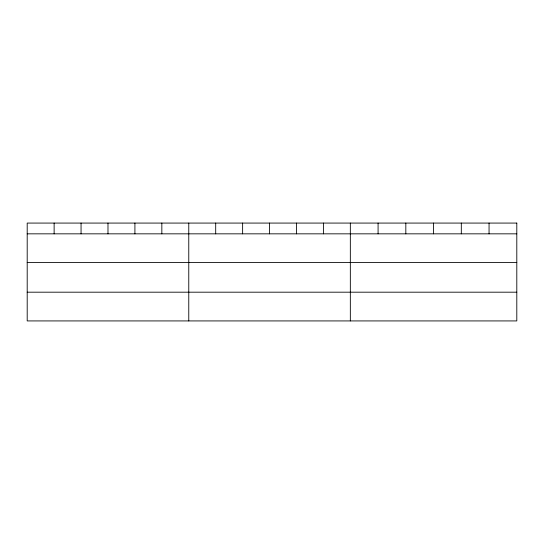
<?xml version="1.0" encoding="UTF-8"?>
<svg xmlns="http://www.w3.org/2000/svg" width="544" height="544" viewBox="0 0 544 544"><rect width="100%" height="100%" fill="white"/><g stroke="black" fill="none" stroke-linecap="round" stroke-linejoin="round"><path stroke-width="0.82" d="M27.2 233.838L516.8 233.838M27.2 262.575L516.8 262.575M27.2 292.189L516.8 292.189M489.056 223.074L489.056 233.838M461.312 223.074L461.312 233.838M433.568 223.074L433.568 233.838M405.824 223.074L405.824 233.838M378.08 223.074L378.08 233.838M350.336 223.074L350.336 320.926M323.408 223.074L323.408 233.838M296.48 223.074L296.48 233.838M269.552 223.074L269.552 233.838M242.624 223.074L242.624 233.838M215.696 223.074L215.696 233.838M188.768 223.074L188.768 320.926M161.84 223.074L161.84 233.838M134.912 223.074L134.912 233.838M107.984 223.074L107.984 233.838M81.056 223.074L81.056 233.838M54.128 223.074L54.128 233.838M516.8 223.074L27.2 223.074L27.2 320.926L516.8 320.926L516.8 223.074"/></g></svg>
